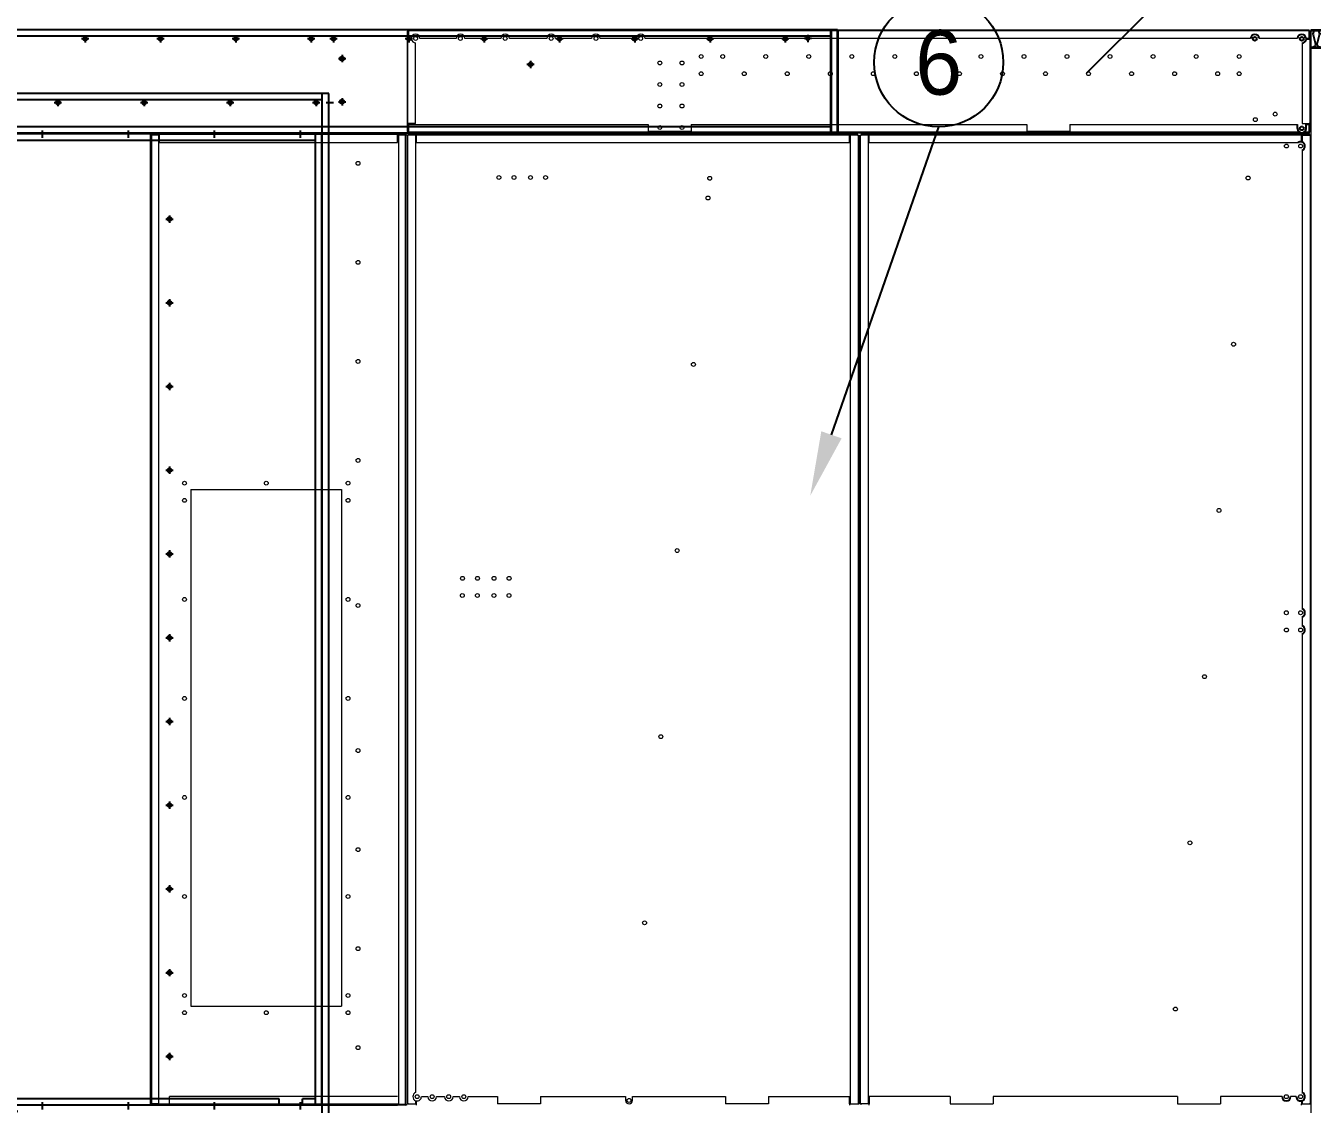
# Model space of a CAD drawing. Header units: millimetres. Extents: x 3692 to 33099, y 2878 to 23673.
# Drawn here: x 15764 to 18753, y 10120 to 12626 of the extents above; entities that cross this region are included whole.
import ezdxf
from ezdxf.enums import TextEntityAlignment as Align

# ---------------------------------------------------------------- set-up
doc = ezdxf.new("R2010")
doc.units = ezdxf.units.MM
doc.linetypes.add('CENTER', pattern=[2, 1.25, -0.25, 0.25, -0.25])
for name, color, linetype in [('center', 1, 'CENTER'), ('SMS', 220, 'Continuous'), ('냉각탑_dim', 1, 'Continuous'), ('냉각탑_text', 3, 'Continuous')]:
    doc.layers.add(name, color=color, linetype=linetype)
doc.styles.add('돋움', font='Dotum.ttf')

# ---------------------------------------------------------------- blocks, each defined once
blk = doc.blocks.new('sound in')
h = blk.add_hatch()
h.set_pattern_fill('CROSS', color=5, scale=10)
h.set_pattern_definition([(0, (291510.535, 361168.07), (63.5, 63.5), [31.75, -95.25]), (90, (291526.41, 361152.2), (-63.5, 63.5), [31.75, -95.25])])
h.paths.add_polyline_path([(975420.2, 350230.3), (974721.8, 350230.3), (974721.8, 347272.3), (975420.2, 347272.3)])
at = {"ltscale": 500}
h = blk.add_hatch(dxfattribs=at)
h.set_pattern_fill('ANSI37', color=251, scale=200)
h.set_pattern_definition([(45, (944046.12, 334163.924), (-17.67767, 17.67767), []), (135, (944046.12, 334163.924), (-17.67767, -17.67767), [])])
h.paths.add_polyline_path([(975445.2, 349607.8), (975445.2, 350229.6), (975423.4, 350229.6), (975423.4, 347312.3), (975445.2, 347312.3), (975445.2, 346736.8)])
for p, q in [((974720.2, 350272.3), (975420.2, 350272.3)), ((974720.2, 350270.7), (975418.6, 350270.7))]:
    blk.add_line(p, q, dxfattribs=at)
at = {"lineweight": 5}
for p, q in [((974720.2, 350272.3), (974720.2, 347272.3)), ((975448.4, 347312.3), (975420.2, 347312.3)), ((975420.2, 347272.3), (974720.2, 347272.3))]:
    blk.add_line(p, q, dxfattribs=at)
for p, q in [((975420.2, 350272.3), (975420.2, 347272.3)), ((974720.2, 350231.9), (975420.2, 350231.9)), ((974720.2, 350230.3), (975420.2, 350230.3)), ((975420.2, 350231.9), (975420.2, 347272.3))]:
    blk.add_line(p, q)
at = {"color": 251, "ltscale": 500}
for p, q in [((975420.2, 350269.3), (975420.2, 347272.3)), ((975423.4, 350269.3), (975423.4, 347312.3)), ((975445.2, 347312.3), (975445.2, 350207.8)), ((975448.4, 350207.8), (975448.4, 347312.3))]:
    blk.add_line(p, q, dxfattribs=at)
at = {"layer": 'SMS', "color": 5}
for points in [[(975199.2, 350231.9, -0.420076), (975194.4, 350242.2), (975199.4, 350260.5, 1.449198), (975184.5, 350260.5), (975189.4, 350242.2, -0.524856), (975181.9, 350231.4, -0.524856), (975174.5, 350242.2), (975179.4, 350260.5, 1.449198), (975164.5, 350260.5), (975169.5, 350242.2, -0.524856), (975162, 350231.4, -0.524856), (975154.5, 350242.2), (975159.5, 350260.5, 1.449198), (975144.6, 350260.5), (975149.5, 350242.2, -0.524856), (975142, 350231.4, -0.524856), (975134.6, 350242.2), (975139.5, 350260.5, 1.449198), (975124.6, 350260.5), (975129.6, 350242.2, -0.524856), (975122.1, 350231.4, -0.524856), (975114.6, 350242.2), (975119.6, 350260.5, 1.449198), (975104.7, 350260.5), (975109.6, 350242.2, -0.524856), (975102.1, 350231.4, -0.524856), (975094.7, 350242.2), (975099.6, 350260.5, 1.449198), (975084.7, 350260.5), (975089.7, 350242.2, -0.524856), (975082.2, 350231.4, -0.524856), (975074.7, 350242.2), (975079.7, 350260.5, 1.449198), (975064.8, 350260.5), (975069.7, 350242.2, -0.524856), (975062.2, 350231.4, -0.524856), (975054.8, 350242.2), (975059.7, 350260.5, 1.449198), (975044.8, 350260.5), (975049.8, 350242.2, -0.524856), (975042.3, 350231.4, -0.524856), (975034.8, 350242.2), (975039.8, 350260.5, 1.449198), (975024.9, 350260.5), (975029.8, 350242.2, -0.524856), (975022.3, 350231.4, -0.524856), (975014.9, 350242.2), (975019.8, 350260.5, 1.449198), (975004.9, 350260.5), (975009.9, 350242.2, -0.524856), (975002.4, 350231.4, -0.524856), (974994.9, 350242.2), (974999.9, 350260.5, 1.449198), (974985, 350260.5), (974989.9, 350242.2, -0.524856), (974982.4, 350231.4, -0.524856), (974975, 350242.2), (974979.9, 350260.5, 1.449198), (974965, 350260.5), (974970, 350242.2, -0.524856), (974962.5, 350231.4, -0.524856), (974955, 350242.2), (974960, 350260.5, 1.449198), (974945.1, 350260.5), (974950, 350242.2, -0.524856), (974942.5, 350231.4, -0.524856), (974935.1, 350242.2), (974940, 350260.5, 1.449198), (974925.1, 350260.5), (974930.1, 350242.2, -0.524856), (974922.6, 350231.4, -0.524856), (974915.1, 350242.2), (974920.1, 350260.5, 1.449198), (974905.2, 350260.5), (974910.1, 350242.2, -0.524856), (974902.6, 350231.4, -0.524856), (974895.2, 350242.2), (974900.1, 350260.5, 1.449198), (974885.2, 350260.5), (974890.2, 350242.2, -0.524856), (974882.7, 350231.4, -0.524856), (974875.2, 350242.2), (974880.2, 350260.5, 1.449198), (974865.3, 350260.5), (974870.2, 350242.2, -0.524856), (974862.7, 350231.4, -0.524856), (974855.3, 350242.2), (974860.2, 350260.5, 1.449198), (974845.3, 350260.5), (974850.3, 350242.2, -0.524856), (974842.8, 350231.4, -0.524856), (974835.3, 350242.2), (974840.3, 350260.5, 1.449198), (974825.4, 350260.5), (974830.3, 350242.2, -0.524856), (974822.8, 350231.4, -0.524856), (974815.4, 350242.2), (974820.3, 350260.5, 1.449198), (974805.4, 350260.5), (974810.4, 350242.2, -0.524856), (974802.9, 350231.4, -0.524856), (974795.4, 350242.2), (974800.4, 350260.5, 1.449198), (974785.5, 350260.5), (974790.4, 350242.2, -0.524856), (974782.9, 350231.4, -0.524856), (974775.5, 350242.2), (974780.4, 350260.5, 1.449198), (974765.5, 350260.5), (974770.5, 350242.2, -0.524856), (974763, 350231.4, -0.524856), (974755.5, 350242.2), (974760.5, 350260.5, 1.449198), (974745.6, 350260.5), (974750.5, 350242.2, -0.524856), (974743, 350231.4, -0.524856), (974735.6, 350242.2), (974740.5, 350260.5, 1.449198), (974725.6, 350260.5), (974730.6, 350242.2, -0.420076), (974725.8, 350231.9, -0.420076)], [(975418.6, 350266.6, 0.968257), (975403.9, 350260.5), (975408.9, 350242.2, -0.524856), (975401.4, 350231.4, -0.524856), (975393.9, 350242.2), (975398.9, 350260.5, 1.449198), (975384, 350260.5), (975388.9, 350242.2, -0.524856), (975381.4, 350231.4, -0.524856), (975374, 350242.2), (975378.9, 350260.5, 1.449198), (975364, 350260.5), (975369, 350242.2, -0.524856), (975361.5, 350231.4, -0.524856), (975354, 350242.2), (975359, 350260.5, 1.449198), (975344.1, 350260.5), (975349, 350242.2, -0.524856), (975341.5, 350231.4, -0.524856), (975334.1, 350242.2), (975339, 350260.5, 1.449198), (975324.1, 350260.5), (975329.1, 350242.2, -0.524856), (975321.6, 350231.4, -0.524856), (975314.1, 350242.2), (975319.1, 350260.5, 1.449198), (975304.2, 350260.5), (975309.1, 350242.2, -0.524856), (975301.6, 350231.4, -0.524856), (975294.2, 350242.2), (975299.1, 350260.5, 1.449198), (975284.2, 350260.5), (975289.2, 350242.2, -0.524856), (975281.7, 350231.4, -0.524856), (975274.2, 350242.2), (975279.2, 350260.5, 1.449198), (975264.3, 350260.5), (975269.2, 350242.2, -0.524856), (975261.7, 350231.4, -0.524856), (975254.3, 350242.2), (975259.2, 350260.5, 1.449198), (975244.3, 350260.5), (975249.3, 350242.2, -0.524856), (975241.8, 350231.4, -0.524856), (975234.3, 350242.2), (975239.3, 350260.5, 1.449198), (975224.4, 350260.5), (975229.3, 350242.2, -0.524856), (975221.8, 350231.4, -0.524856), (975214.4, 350242.2), (975219.3, 350260.5, 1.449198), (975204.4, 350260.5), (975209.4, 350242.2, -0.524856), (975201.9, 350231.4, -0.524856), (975194.4, 350242.2), (975199.4, 350260.5, 1.449198), (975184.5, 350260.5), (975189.4, 350242.2, -0.420076), (975184.6, 350231.9)]]:
    blk.add_lwpolyline(points, format="xyb", dxfattribs=at)
blk = doc.blocks.new('A$C1F404FBA')
for p, q in [((9.5, 2586), (9.5, 0)), ((1025.5, 2586), (9.5, 2586)), ((24.5, 2586), (24.5, 0)), ((1010.5, 2571), (24.5, 2571)), ((1010.5, 0), (1010.5, 2586)), ((1025.5, 0), (1025.5, 2586)), ((1025.5, 0), (1025.5, 100)), ((1025.5, 0), (1025.5, 58)), ((910.5, 15), (9.5, 15)), ((910.5, 0), (910.5, 15)), ((980.5, 2), (910.5, 2)), ((1010.5, 15), (980.5, 15)), ((980.5, 0), (980.5, 15)), ((1010.5, 15), (980.5, 15)), ((1025.5, 0), (9.5, 0)), ((129.5, 0), (87.5, 0)), ((173.5, 0), (131.5, 0)), ((1025.5, 0), (983.5, 0))]:
    blk.add_line(p, q)
at = {"color": 7}
for centre in [(196.5, 2565), (396.5, 2565), (596.5, 2565), (796.5, 2565), (996.5, 2565)]:
    blk.add_circle(centre, 4.5, dxfattribs=at)
at = {"color": 1}
blk.add_circle((196.5, 2565), 3, dxfattribs=at)
for centre, radius in [((149.1, 231), 4.5), ((205.1, 222), 4.5), ((205.1, 222), 4.5), ((295.1, 222), 4.5), ((295.1, 222), 4.5), ((205.1, 132), 4.5), ((205.1, 132), 4.5), ((295.1, 132), 4.5), ((295.1, 132), 4.5), ((108.5, 79), 4.5), ((250.5, 79), 4.5), ((294.5, 79), 4.5), ((294.5, 79), 4.5), ((436.5, 79), 4.5), ((436.5, 79), 3), ((578.5, 79), 4.5), ((720.5, 79), 4.5), ((720.5, 79), 3), ((862.5, 79), 4.5), ((1004.5, 79), 4.5), ((250.5, 21), 4.5), ((294.5, 21), 4.5), ((1004.5, 21), 4.5)]:
    blk.add_circle(centre, radius)
at = {"layer": 'center', "color": 1}
for p, q in [((196.5, 2573.5), (196.5, 2556.5)), ((196.5, 2573.5), (196.5, 2556.5)), ((396.5, 2573.5), (396.5, 2556.5)), ((596.5, 2573.5), (596.5, 2556.5)), ((796.5, 2573.5), (796.5, 2556.5)), ((996.5, 2573.5), (996.5, 2556.5)), ((188, 2565), (205, 2565)), ((188, 2565), (205, 2565)), ((388, 2565), (405, 2565)), ((588, 2565), (605, 2565)), ((788, 2565), (805, 2565)), ((988, 2565), (1005, 2565)), ((1019.5, 2565), (1036.5, 2565))]:
    blk.add_line(p, q, dxfattribs=at)
at = {"layer": 'center'}
for p, q in [((17, 2553), (0, 2553)), ((17, 2373), (0, 2373)), ((17, 2193), (0, 2193)), ((17, 2013), (0, 2013)), ((17, 1833), (0, 1833)), ((17, 1653), (0, 1653)), ((17, 1473), (0, 1473)), ((17, 1293), (0, 1293)), ((17, 1113), (0, 1113)), ((17, 933), (0, 933)), ((17, 753), (0, 753)), ((17, 573), (0, 573)), ((17, 393), (0, 393)), ((149.1, 239.5), (149.1, 222.5)), ((17, 213), (0, 213)), ((159.6, 231), (140.6, 231)), ((196.6, 222), (213.6, 222)), ((205.1, 230.5), (205.1, 213.5)), ((286.6, 222), (303.6, 222)), ((295.1, 230.5), (295.1, 213.5)), ((196.6, 132), (213.6, 132)), ((205.1, 140.5), (205.1, 123.5)), ((286.6, 132), (303.6, 132)), ((295.1, 140.5), (295.1, 123.5)), ((117, 79), (100, 79)), ((100, 79), (117, 79)), ((108.5, 70.5), (108.5, 87.5)), ((108.5, 87.5), (108.5, 70.5)), ((242, 79), (259, 79)), ((259, 79), (242, 79)), ((250.5, 87.5), (250.5, 70.5)), ((250.5, 70.5), (250.5, 87.5)), ((303, 79), (286, 79)), ((303, 79), (286, 79)), ((286, 79), (303, 79)), ((286, 79), (303, 79)), ((294.5, 70.5), (294.5, 87.5)), ((294.5, 70.5), (294.5, 87.5)), ((294.5, 87.5), (294.5, 70.5)), ((294.5, 87.5), (294.5, 70.5)), ((447, 79), (430, 79)), ((430, 79), (447, 79)), ((436.5, 70.5), (436.5, 87.5)), ((436.5, 87.5), (436.5, 70.5)), ((587, 79), (570, 79)), ((570, 79), (587, 79)), ((578.5, 70.5), (578.5, 87.5)), ((578.5, 87.5), (578.5, 70.5)), ((731, 79), (714, 79)), ((714, 79), (731, 79)), ((720.5, 70.5), (720.5, 87.5)), ((720.5, 87.5), (720.5, 70.5)), ((871, 79), (854, 79)), ((854, 79), (871, 79)), ((862.5, 70.5), (862.5, 87.5)), ((862.5, 87.5), (862.5, 70.5)), ((996, 79), (1013, 79)), ((1013, 79), (996, 79)), ((1004.5, 87.5), (1004.5, 70.5)), ((1004.5, 70.5), (1004.5, 87.5)), ((17, 33), (0, 33)), ((242, 21), (259, 21)), ((259, 21), (242, 21)), ((250.5, 29.5), (250.5, 12.5)), ((250.5, 12.5), (250.5, 29.5)), ((286, 21), (303, 21)), ((286, 21), (303, 21)), ((294.5, 12.5), (294.5, 29.5)), ((294.5, 29.5), (294.5, 12.5)), ((996, 21), (1013, 21)), ((1013, 21), (996, 21)), ((1004.5, 29.5), (1004.5, 12.5)), ((1004.5, 12.5), (1004.5, 29.5))]:
    blk.add_line(p, q, dxfattribs=at)
blk = doc.blocks.new('A$C598110FA')
for p, q in [((0, 9.5), (0, 2265.5)), ((0, 9.5), (0, 2265.5)), ((1100, 2265.5), (0, 2265.5)), ((15, 9.5), (15, 2265.5)), ((1085, 2250.5), (15, 2250.5)), ((1100, 2265.5), (1058, 2265.5)), ((1085, 9.5), (1085, 2265.5)), ((1085, 9.5), (1085, 2265.5)), ((1100, 9.5), (1100, 2265.5)), ((1100, 9.5), (1100, 2265.5)), ((1100, 9.5), (1100, 2265.5)), ((1100, 9.5), (1100, 2265.5)), ((1100, 9.5), (1100, 2265.5)), ((1100, 9.5), (1100, 2265.5)), ((1100, 39.5), (1100, 9.5)), ((1100, 39.5), (1100, 9.5)), ((1100, 9.5), (0, 9.5)), ((1001, 24.5), (15, 24.5)), ((1001, 9.5), (1001, 24.5)), ((1055, 11.5), (1001, 11.5)), ((1055, 9.5), (1055, 24.5)), ((1085, 24.5), (1055, 24.5)), ((1100, 9.5), (1058, 9.5))]:
    blk.add_line(p, q)
at = {"layer": 'center'}
for p, q in [((50, 2273.5), (50, 2256.5)), ((250, 2273.5), (250, 2256.5)), ((450, 2273.5), (450, 2256.5)), ((650, 2273.5), (650, 2256.5)), ((850, 2273.5), (850, 2256.5)), ((1050, 2273.5), (1050, 2256.5)), ((1050, 2273.5), (1050, 2256.5)), ((50, 17), (50, 0)), ((250, 17), (250, 0)), ((450, 17), (450, 0)), ((650, 17), (650, 0)), ((850, 17), (850, 0)), ((1050, 17), (1050, 0)), ((1050, 17), (1050, 0))]:
    blk.add_line(p, q, dxfattribs=at)
blk = doc.blocks.new('A$C799753AE')
for p, q in [((3400, 251), (0, 251)), ((3400, 251), (0, 251)), ((3400, 251), (1102, 251)), ((3400, 251), (1102, 251)), ((3385, 236), (15, 236)), ((3400, 11), (0, 11)), ((3385, 26), (15, 26)), ((142, 11), (1934, 11))]:
    blk.add_line(p, q)
at = {"color": 7, "lineweight": 35}
for p, q in [((3385, 251), (3385, 11)), ((3400, 251), (3400, 11)), ((3400, 251), (3400, 11)), ((3400, 251), (3400, 11)), ((3400, 251), (3400, 11))]:
    blk.add_line(p, q, dxfattribs=at)
for centre in [(1652, 230), (1827, 230), (2002, 230), (2177, 230), (2229, 230), (2404, 230), (2579, 230), (2754, 230), (2929, 230), (3104, 230), (3279, 230), (2249, 184), (2249, 184), (2687.2, 170.7), (2249, 84), (2249, 84)]:
    blk.add_circle(centre, 4.5)
at = {"color": 7, "lineweight": 15}
blk.add_circle((3331, 231), 4.5, dxfattribs=at)
at = {"layer": 'center'}
for p, q in [((3331, 239.5), (3331, 222.5)), ((1660.5, 230), (1643.5, 230)), ((1652, 238.5), (1652, 221.5)), ((1835.5, 230), (1818.5, 230)), ((1827, 238.5), (1827, 221.5)), ((2010.5, 230), (1993.5, 230)), ((2002, 238.5), (2002, 221.5)), ((2185.5, 230), (2168.5, 230)), ((2177, 238.5), (2177, 221.5)), ((2237.5, 230), (2220.5, 230)), ((2229, 238.5), (2229, 221.5)), ((2412.5, 230), (2395.5, 230)), ((2404, 238.5), (2404, 221.5)), ((2587.5, 230), (2570.5, 230)), ((2579, 238.5), (2579, 221.5)), ((2762.5, 230), (2745.5, 230)), ((2754, 238.5), (2754, 221.5)), ((2937.5, 230), (2920.5, 230)), ((2929, 238.5), (2929, 221.5)), ((3112.5, 230), (3095.5, 230)), ((3104, 238.5), (3104, 221.5)), ((3287.5, 230), (3270.5, 230)), ((3279, 238.5), (3279, 221.5)), ((3339.5, 231), (3322.5, 231)), ((2240.5, 184), (2257.5, 184)), ((2249, 192.5), (2249, 175.5)), ((2695.7, 170.7), (2678.7, 170.7)), ((2687.2, 179.2), (2687.2, 162.2)), ((2249, 92.5), (2249, 75.5)), ((2240.5, 84), (2257.5, 84))]:
    blk.add_line(p, q, dxfattribs=at)
blk = doc.blocks.new('A$C3EF34ACE')
at = {"color": 7, "lineweight": 13}
for p, q in [((0, 2254.3), (0, 1.7)), ((3.4, 2256), (3.4, 830)), ((20, 3.4), (20, 2256)), ((577, 2256), (577, 1.7)), ((593.6, 1.7), (593.6, 2256)), ((597, 1.7), (597, 2254.3)), ((95, 1430), (95, 230)), ((95, 1430), (445, 1430)), ((445, 1430), (445, 230)), ((3.4, 1270), (3.4, 3.4)), ((95, 230), (445, 230)), ((3.4, 3.4), (420, 3.4)), ((22, 3.4), (420, 3.4)), ((22, 0), (575, 0)), ((575, 20), (45, 20)), ((420, 3.4), (575, 3.4))]:
    blk.add_line(p, q, dxfattribs=at)
at = {"color": 7, "lineweight": 13, "ltscale": 0.005667}
for p, q in [((3.4, 2254.3), (0, 2254.3)), ((22, 2252.6), (22, 2256)), ((575, 2252.6), (575, 2256)), ((593.6, 2254.3), (597, 2254.3)), ((3.4, 1.7), (0, 1.7)), ((22, 3.4), (22, 0)), ((575, 3.4), (575, 0)), ((593.6, 1.7), (597, 1.7))]:
    blk.add_line(p, q, dxfattribs=at)
at = {"color": 7, "lineweight": 13, "ltscale": 0.0015}
for p, q in [((2.9, 2256), (2, 2256)), ((595, 2256), (594.1, 2256)), ((2, 0), (2.9, 0)), ((594.1, 0), (595, 0))]:
    blk.add_line(p, q, dxfattribs=at)
at = {"color": 7, "lineweight": 13, "ltscale": 0.002833}
for p, q in [((2, 2254.3), (2, 2256)), ((2.9, 2254.3), (2.9, 2256)), ((594.1, 2256), (594.1, 2254.3)), ((595, 2254.3), (595, 2256)), ((2, 0), (2, 1.7)), ((2.9, 1.7), (2.9, 0)), ((3.4, 3.4), (3.4, 1.7)), ((20, 1.7), (20, 3.4)), ((594.1, 0), (594.1, 1.7)), ((595, 0), (595, 1.7))]:
    blk.add_line(p, q, dxfattribs=at)
at = {"color": 7}
blk.add_line((2, 2256), (595, 2256), dxfattribs=at)
at = {"color": 7, "lineweight": 13, "ltscale": 0.031833}
for p, q in [((2.9, 2256), (22, 2256)), ((575, 2256), (594.1, 2256)), ((22, 0), (2.9, 0)), ((594.1, 0), (575, 0))]:
    blk.add_line(p, q, dxfattribs=at)
at = {"color": 7, "lineweight": 13, "ltscale": 0.027667}
for p, q in [((3.4, 2254.3), (20, 2254.3)), ((577, 2254.3), (593.6, 2254.3)), ((20, 3.4), (3.4, 3.4)), ((20, 1.7), (3.4, 1.7)), ((45, 3.4), (45, 20)), ((593.6, 1.7), (577, 1.7))]:
    blk.add_line(p, q, dxfattribs=at)
at = {"color": 7, "lineweight": 13, "ltscale": 0.003333}
for p, q in [((22, 2254), (20, 2254)), ((22, 2252.6), (20, 2252.6)), ((22, 2256), (22, 2254)), ((577, 2254), (575, 2254)), ((577, 2252.6), (575, 2252.6)), ((20, 2), (22, 2)), ((22, 0), (22, 2)), ((575, 3.4), (577, 3.4)), ((575, 2), (577, 2))]:
    blk.add_line(p, q, dxfattribs=at)
at = {"color": 7, "lineweight": 13, "ltscale": 0.011337}
for p, q in [((22, 2236), (22, 2256)), ((575, 2236), (575, 2256))]:
    blk.add_line(p, q, dxfattribs=at)
at = {"color": 7, "lineweight": 13, "ltscale": 0.000512635}
for p, q in [((575, 2256), (575, 2255.7)), ((575, 0), (575, 0.3))]:
    blk.add_line(p, q, dxfattribs=at)
at = {"color": 7, "lineweight": 13, "ltscale": 0.283333}
blk.add_line((22, 2236), (575, 2236), dxfattribs=at)
at = {"color": 7, "lineweight": 13}
for centre in [(483.2, 2187.8), (483.2, 1957.8), (483.2, 1727.8), (483.2, 1497.8), (80, 1445), (270, 1445), (460, 1445), (80, 1405), (460, 1405), (80, 1175), (460, 1175), (483.2, 1160.8), (80, 945), (460, 945), (483.2, 823.8), (80, 715), (460, 715), (483.2, 593.8), (80, 485), (460, 485), (483.2, 363.8), (80, 255), (460, 255), (80, 215), (270, 215), (460, 215), (483.2, 133.8)]:
    blk.add_circle(centre, 4.5, dxfattribs=at)
for centre in [(44.9, 2058.5), (44.9, 1864), (44.9, 1669.5), (44.9, 1475), (44.9, 1280.5), (44.9, 1086), (44.9, 891.5), (44.9, 697), (44.9, 502.5), (44.9, 308), (44.9, 113.5)]:
    blk.add_circle(centre, 4.5)
at = {"layer": 'center'}
for p, q in [((44.9, 2067), (44.9, 2050)), ((36.4, 2058.5), (53.4, 2058.5)), ((36.4, 1864), (53.4, 1864)), ((44.9, 1872.5), (44.9, 1855.5)), ((44.9, 1678), (44.9, 1661)), ((36.4, 1669.5), (53.4, 1669.5)), ((36.4, 1475), (53.4, 1475)), ((44.9, 1483.5), (44.9, 1466.5)), ((44.9, 1289), (44.9, 1272)), ((36.4, 1280.5), (53.4, 1280.5)), ((36.4, 1086), (53.4, 1086)), ((44.9, 1094.5), (44.9, 1077.5)), ((44.9, 900), (44.9, 883)), ((36.4, 891.5), (53.4, 891.5)), ((36.4, 697), (53.4, 697)), ((44.9, 705.5), (44.9, 688.5)), ((44.9, 511), (44.9, 494)), ((36.4, 502.5), (53.4, 502.5)), ((36.4, 308), (53.4, 308)), ((44.9, 316.5), (44.9, 299.5)), ((44.9, 122), (44.9, 105)), ((36.4, 113.5), (53.4, 113.5))]:
    blk.add_line(p, q, dxfattribs=at)
blk = doc.blocks.new('1')
at = {"color": 7, "lineweight": 15}
for p, q in [((16653.4, 12612.6), (16653.4, 12616.1)), ((16653.4, 12616.1), (18746.4, 12616.1)), ((16743.4, 12616.1), (16743.4, 12614.1)), ((16756.4, 12616.1), (16756.4, 12614.1)), ((16790.9, 12616.1), (16790.9, 12614.1)), ((16808.9, 12616.1), (16808.9, 12614.1)), ((16836.9, 12616.1), (16836.9, 12614.1)), ((16854.9, 12616.1), (16854.9, 12614.1)), ((18544.9, 12616.1), (18544.9, 12614.1)), ((18562.9, 12616.1), (18562.9, 12614.1)), ((18590.9, 12616.1), (18590.9, 12614.1)), ((18608.9, 12616.1), (18608.9, 12614.1)), ((18643.4, 12616.1), (18643.4, 12614.1)), ((18656.4, 12616.1), (18656.4, 12614.1)), ((18746.4, 12612.6), (18746.4, 12616.1)), ((16651.9, 12612.6), (16649.9, 12612.6)), ((16649.9, 12612.6), (16649.9, 12594.1)), ((16649.9, 12594.1), (16653.4, 12594.1)), ((16649.9, 12594.1), (16649.9, 12398.1)), ((16651.9, 12590.6), (16649.9, 12590.6)), ((16651.9, 12594.1), (16651.9, 12612.6)), ((16653.4, 12612.6), (16651.9, 12612.6)), ((16651.9, 12398.1), (16651.9, 12594.1)), ((16653.4, 12614.1), (18746.4, 12614.1)), ((16653.4, 12612.6), (16653.4, 12596.1)), ((16659.9, 12596.1), (16653.4, 12596.1)), ((16653.4, 12594.1), (16660.1, 12594.1)), ((16669.9, 12398.1), (16669.9, 12586.1)), ((16763.9, 12596.1), (16679.9, 12596.1)), ((16867.9, 12596.1), (16783.9, 12596.1)), ((16974.9, 12596.1), (16887.9, 12596.1)), ((17078.9, 12596.1), (16994.9, 12596.1)), ((17182.9, 12596.1), (17098.9, 12596.1)), ((18609.9, 12596.1), (17202.9, 12596.1)), ((18718.9, 12596.1), (18629.8, 12596.1)), ((18729.9, 12585.1), (18729.9, 12398.1)), ((18746.4, 12596.1), (18738.8, 12596.1)), ((18738.8, 12594.1), (18746.4, 12594.1)), ((18746.4, 12596.1), (18746.4, 12612.6)), ((18746.4, 12612.6), (18747.9, 12612.6)), ((18749.9, 12594.1), (18746.4, 12594.1)), ((18747.9, 12612.6), (18747.9, 12594.1)), ((18749.9, 12612.6), (18747.9, 12612.6)), ((18747.9, 12594.1), (18747.9, 12398.1)), ((18749.9, 12590.6), (18747.9, 12590.6)), ((18749.9, 12594.1), (18749.9, 12612.6)), ((18749.9, 12398.1), (18749.9, 12594.1)), ((16651.9, 12581.6), (16649.9, 12581.6)), ((18749.9, 12581.6), (18747.9, 12581.6)), ((16651.9, 12500.6), (16649.9, 12500.6)), ((18749.9, 12500.6), (18747.9, 12500.6)), ((16651.9, 12491.6), (16649.9, 12491.6)), ((18749.9, 12491.6), (18747.9, 12491.6)), ((16651.9, 12410.6), (16649.9, 12410.6)), ((18749.9, 12410.6), (18747.9, 12410.6)), ((16651.9, 12401.6), (16649.9, 12401.6)), ((16649.9, 12398.1), (16653.4, 12398.1)), ((16649.9, 12398.1), (16649.9, 12379.6)), ((16649.9, 12379.6), (16651.9, 12379.6)), ((16651.9, 12379.6), (16651.9, 12398.1)), ((16653.4, 12379.6), (16651.9, 12379.6)), ((16669.9, 12398.1), (16653.4, 12398.1)), ((16653.4, 12396.1), (17209.9, 12396.1)), ((16653.4, 12396.1), (16653.4, 12379.6)), ((16653.4, 12379.6), (16653.4, 12376.1)), ((18724.5, 12378.1), (16653.4, 12378.1)), ((18746.4, 12376.1), (16653.4, 12376.1)), ((16671.9, 12376.1), (16671.9, 12378.1)), ((16677.9, 12376.1), (16677.9, 12378.1)), ((16871.9, 12376.1), (16871.9, 12378.1)), ((16877.9, 12376.1), (16877.9, 12378.1)), ((17071.9, 12376.1), (17071.9, 12378.1)), ((17077.9, 12376.1), (17077.9, 12378.1)), ((17209.9, 12396.1), (17209.9, 12379.6)), ((17309.9, 12379.6), (17209.9, 12379.6)), ((17271.9, 12376.1), (17271.9, 12378.1)), ((17277.9, 12376.1), (17277.9, 12378.1)), ((17309.9, 12396.1), (18089.9, 12396.1)), ((17309.9, 12396.1), (17309.9, 12379.6)), ((17471.9, 12376.1), (17471.9, 12378.1)), ((17477.9, 12376.1), (17477.9, 12378.1)), ((17671.9, 12376.1), (17671.9, 12378.1)), ((17677.9, 12376.1), (17677.9, 12378.1)), ((17722.9, 12376.1), (17722.9, 12378.1)), ((17728.9, 12376.1), (17728.9, 12378.1)), ((17922.9, 12376.1), (17922.9, 12378.1)), ((17928.9, 12376.1), (17928.9, 12378.1)), ((18089.9, 12396.1), (18089.9, 12379.6)), ((18189.9, 12379.6), (18089.9, 12379.6)), ((18122.9, 12376.1), (18122.9, 12378.1)), ((18128.9, 12376.1), (18128.9, 12378.1)), ((18189.9, 12396.1), (18718.9, 12396.1)), ((18189.9, 12396.1), (18189.9, 12379.6)), ((18322.9, 12376.1), (18322.9, 12378.1)), ((18328.9, 12376.1), (18328.9, 12378.1)), ((18522.9, 12376.1), (18522.9, 12378.1)), ((18528.9, 12376.1), (18528.9, 12378.1)), ((18722.9, 12376.1), (18722.9, 12378.1)), ((18728.9, 12376.1), (18728.9, 12377.1)), ((18729.9, 12398.1), (18746.4, 12398.1)), ((18746.4, 12378.1), (18733.3, 12378.1)), ((18738.9, 12396.1), (18746.4, 12396.1)), ((18749.9, 12398.1), (18746.4, 12398.1)), ((18746.4, 12379.6), (18746.4, 12396.1)), ((18746.4, 12379.6), (18746.4, 12376.1)), ((18746.4, 12379.6), (18747.9, 12379.6)), ((18749.9, 12401.6), (18747.9, 12401.6)), ((18747.9, 12398.1), (18747.9, 12379.6)), ((18747.9, 12379.6), (18749.9, 12379.6)), ((18749.9, 12379.6), (18749.9, 12398.1)), ((16649.9, 10121.2), (16649.9, 12371)), ((16653, 12371), (16649.9, 12371)), ((16649.9, 12350.6), (16651.5, 12350.6)), ((16651.5, 10121.2), (16651.5, 12371)), ((16671.5, 12374.1), (16653, 12374.1)), ((16653, 12374.1), (16653, 12372.5)), ((16653, 12372.5), (16671.5, 12372.5)), ((16653, 12371), (16653, 12372.5)), ((16669.9, 12371), (16653, 12371)), ((16669.9, 12371), (16669.9, 10147.4)), ((16670.4, 12374.1), (16670.4, 12372.5)), ((16671.5, 12371), (16671.5, 12374.1)), ((16671.5, 12374.1), (17678.3, 12374.1)), ((16671.5, 12372.5), (17678.3, 12372.5)), ((16671.5, 12371), (16671.5, 12354.1)), ((16671.5, 12354.1), (17678.3, 12354.1)), ((16679.4, 12374.1), (16679.4, 12372.5)), ((16870.4, 12374.1), (16870.4, 12372.5)), ((16879.4, 12374.1), (16879.4, 12372.5)), ((17070.4, 12374.1), (17070.4, 12372.5)), ((17079.4, 12374.1), (17079.4, 12372.5)), ((17270.4, 12374.1), (17270.4, 12372.5)), ((17279.4, 12374.1), (17279.4, 12372.5)), ((17470.4, 12374.1), (17470.4, 12372.5)), ((17479.4, 12374.1), (17479.4, 12372.5)), ((17670.4, 12374.1), (17670.4, 12372.5)), ((17678.3, 12371), (17678.3, 12374.1)), ((17696.8, 12374.1), (17678.3, 12374.1)), ((17678.3, 12372.5), (17696.8, 12372.5)), ((17678.3, 12354.1), (17678.3, 12371)), ((17679.4, 12374.1), (17679.4, 12372.5)), ((17696.8, 12371), (17679.9, 12371)), ((17679.9, 12371), (17679.9, 10121.2)), ((17696.8, 12372.5), (17696.8, 12374.1)), ((17696.8, 12371), (17696.8, 12372.5)), ((17696.8, 12371), (17699.9, 12371)), ((17698.3, 12371), (17698.3, 10121.2)), ((17699.9, 12349.1), (17698.3, 12349.1)), ((17699.9, 12371), (17699.9, 10121.2)), ((17701.9, 12371), (17701.9, 10121.2)), ((17701.9, 12371), (17705, 12371)), ((17701.9, 12350.6), (17703.5, 12350.6)), ((17703.5, 10121.2), (17703.5, 12371)), ((17705, 12374.1), (17705, 12372.5)), ((17723.5, 12374.1), (17705, 12374.1)), ((17705, 12371), (17705, 12372.5)), ((17705, 12372.5), (17723.5, 12372.5)), ((17721.9, 12371), (17705, 12371)), ((17721.4, 12374.1), (17721.4, 12372.5)), ((17721.9, 10121.2), (17721.9, 12371)), ((18728.3, 12374.1), (17723.5, 12374.1)), ((17723.5, 12374.1), (17723.5, 12371)), ((17723.5, 12372.5), (18728.3, 12372.5)), ((17723.5, 12354.1), (17723.5, 12371)), ((17723.5, 12354.1), (18720.2, 12354.1)), ((17730.4, 12374.1), (17730.4, 12372.5)), ((17921.4, 12374.1), (17921.4, 12372.5)), ((17930.4, 12374.1), (17930.4, 12372.5)), ((18121.4, 12374.1), (18121.4, 12372.5)), ((18130.4, 12374.1), (18130.4, 12372.5)), ((18321.4, 12374.1), (18321.4, 12372.5)), ((18330.4, 12374.1), (18330.4, 12372.5)), ((18521.4, 12374.1), (18521.4, 12372.5)), ((18530.4, 12374.1), (18530.4, 12372.5)), ((18721.4, 12374.1), (18721.4, 12372.5)), ((18746.8, 12374.1), (18728.3, 12374.1)), ((18728.3, 12374.1), (18728.3, 12371)), ((18728.3, 12372.5), (18746.8, 12372.5)), ((18728.3, 12355.8), (18728.3, 12371)), ((18729.9, 12371), (18746.8, 12371)), ((18729.9, 12371), (18729.9, 12355.3)), ((18730.4, 12374.1), (18730.4, 12372.5)), ((18746.8, 12372.5), (18746.8, 12374.1)), ((18746.8, 12371), (18746.8, 12372.5)), ((18749.9, 12371), (18746.8, 12371)), ((18748.3, 12371), (18748.3, 10121.2)), ((18748.3, 12350.6), (18749.9, 12350.6)), ((18749.9, 10121.2), (18749.9, 12371)), ((16649.9, 12341.6), (16651.5, 12341.6)), ((17699.9, 12343.1), (17698.3, 12343.1)), ((17701.9, 12341.6), (17703.5, 12341.6)), ((18729.9, 12336.8), (18729.9, 11271.3)), ((18748.3, 12341.6), (18749.9, 12341.6)), ((16649.9, 12130.6), (16651.5, 12130.6)), ((16649.9, 12121.6), (16651.5, 12121.6)), ((17699.9, 12129.1), (17698.3, 12129.1)), ((17699.9, 12123.1), (17698.3, 12123.1)), ((17701.9, 12130.6), (17703.5, 12130.6)), ((17701.9, 12121.6), (17703.5, 12121.6)), ((18748.3, 12130.6), (18749.9, 12130.6)), ((18748.3, 12121.6), (18749.9, 12121.6)), ((16649.9, 11910.6), (16651.5, 11910.6)), ((16649.9, 11901.6), (16651.5, 11901.6)), ((17699.9, 11909.1), (17698.3, 11909.1)), ((17699.9, 11903.1), (17698.3, 11903.1)), ((17701.9, 11910.6), (17703.5, 11910.6)), ((17701.9, 11901.6), (17703.5, 11901.6)), ((18748.3, 11910.6), (18749.9, 11910.6)), ((18748.3, 11901.6), (18749.9, 11901.6)), ((16649.9, 11690.6), (16651.5, 11690.6)), ((17699.9, 11689.1), (17698.3, 11689.1)), ((17701.9, 11690.6), (17703.5, 11690.6)), ((18748.3, 11690.6), (18749.9, 11690.6)), ((16649.9, 11681.6), (16651.5, 11681.6)), ((17699.9, 11683.1), (17698.3, 11683.1)), ((17701.9, 11681.6), (17703.5, 11681.6)), ((18748.3, 11681.6), (18749.9, 11681.6)), ((16649.9, 11470.6), (16651.5, 11470.6)), ((16649.9, 11461.6), (16651.5, 11461.6)), ((17699.9, 11469.1), (17698.3, 11469.1)), ((17699.9, 11463.1), (17698.3, 11463.1)), ((17701.9, 11470.6), (17703.5, 11470.6)), ((17701.9, 11461.6), (17703.5, 11461.6)), ((18748.3, 11470.6), (18749.9, 11470.6)), ((18748.3, 11461.6), (18749.9, 11461.6)), ((16649.9, 11250.6), (16651.5, 11250.6)), ((16649.9, 11241.6), (16651.5, 11241.6)), ((17699.9, 11249.1), (17698.3, 11249.1)), ((17699.9, 11243.1), (17698.3, 11243.1)), ((17701.9, 11250.6), (17703.5, 11250.6)), ((17701.9, 11241.6), (17703.5, 11241.6)), ((18729.9, 11252.8), (18729.9, 11231.3)), ((18748.3, 11250.6), (18749.9, 11250.6)), ((18748.3, 11241.6), (18749.9, 11241.6)), ((18729.9, 11212.8), (18729.9, 10147.3)), ((16649.9, 11030.6), (16651.5, 11030.6)), ((17701.9, 11030.6), (17703.5, 11030.6)), ((18748.3, 11030.6), (18749.9, 11030.6)), ((16649.9, 11021.6), (16651.5, 11021.6)), ((17699.9, 11029.1), (17698.3, 11029.1)), ((17699.9, 11023.1), (17698.3, 11023.1)), ((17701.9, 11021.6), (17703.5, 11021.6)), ((18748.3, 11021.6), (18749.9, 11021.6)), ((16649.9, 10810.6), (16651.5, 10810.6)), ((16649.9, 10801.6), (16651.5, 10801.6)), ((17699.9, 10809.1), (17698.3, 10809.1)), ((17699.9, 10803.1), (17698.3, 10803.1)), ((17701.9, 10810.6), (17703.5, 10810.6)), ((17701.9, 10801.6), (17703.5, 10801.6)), ((18748.3, 10810.6), (18749.9, 10810.6)), ((18748.3, 10801.6), (18749.9, 10801.6)), ((16649.9, 10590.6), (16651.5, 10590.6)), ((17699.9, 10589.1), (17698.3, 10589.1)), ((17699.9, 10583.1), (17698.3, 10583.1)), ((17701.9, 10590.6), (17703.5, 10590.6)), ((18748.3, 10590.6), (18749.9, 10590.6)), ((16649.9, 10581.6), (16651.5, 10581.6)), ((17701.9, 10581.6), (17703.5, 10581.6)), ((18748.3, 10581.6), (18749.9, 10581.6)), ((16649.9, 10370.6), (16651.5, 10370.6)), ((16649.9, 10361.6), (16651.5, 10361.6)), ((17699.9, 10369.1), (17698.3, 10369.1)), ((17699.9, 10363.1), (17698.3, 10363.1)), ((17701.9, 10370.6), (17703.5, 10370.6)), ((17701.9, 10361.6), (17703.5, 10361.6)), ((18748.3, 10370.6), (18749.9, 10370.6)), ((18748.3, 10361.6), (18749.9, 10361.6)), ((16649.9, 10150.6), (16651.5, 10150.6)), ((16649.9, 10141.6), (16651.5, 10141.6)), ((16683.4, 10138.1), (16698.4, 10138.1)), ((16718.4, 10138.1), (16736.8, 10138.1)), ((16756.8, 10138.1), (16771.8, 10138.1)), ((16791.8, 10138.1), (16859.9, 10138.1)), ((16859.9, 10138.1), (16859.9, 10121.2)), ((16959.9, 10138.1), (16959.9, 10121.2)), ((16959.9, 10138.1), (17157.8, 10138.1)), ((17157.8, 10138.1), (17157.8, 10129.4)), ((17173.8, 10129.4), (17173.8, 10138.1)), ((17173.8, 10138.1), (17389.9, 10138.1)), ((17389.9, 10138.1), (17389.9, 10121.2)), ((17489.9, 10138.1), (17489.9, 10121.2)), ((17489.9, 10138.1), (17678.3, 10138.1)), ((17678.3, 10121.2), (17678.3, 10138.1)), ((17699.9, 10149.1), (17698.3, 10149.1)), ((17699.9, 10143.1), (17698.3, 10143.1)), ((17701.9, 10150.6), (17703.5, 10150.6)), ((17701.9, 10141.6), (17703.5, 10141.6)), ((17911.9, 10138.1), (17723.5, 10138.1)), ((17723.5, 10138.1), (17723.5, 10121.2)), ((17911.9, 10138.1), (17911.9, 10121.2)), ((18011.9, 10138.1), (18011.9, 10121.2)), ((18439.9, 10138.1), (18011.9, 10138.1)), ((18439.9, 10138.1), (18439.9, 10121.2)), ((18539.9, 10138.1), (18539.9, 10121.2)), ((18683, 10138.1), (18539.9, 10138.1)), ((18716.2, 10138.1), (18703, 10138.1)), ((18748.3, 10150.6), (18749.9, 10150.6)), ((18748.3, 10141.6), (18749.9, 10141.6)), ((16653, 10121.2), (16649.9, 10121.2)), ((16653, 10121.2), (16669.9, 10121.2)), ((16653, 10121.2), (16653, 10119.7)), ((16669.9, 10128.7), (16669.9, 10121.2)), ((16671.5, 10128.2), (16671.5, 10121.2)), ((16671.5, 10121.2), (16671.5, 10118.1)), ((16959.9, 10121.2), (16859.9, 10121.2)), ((17489.9, 10121.2), (17389.9, 10121.2)), ((17678.3, 10121.2), (17678.3, 10118.1)), ((17679.9, 10121.2), (17696.8, 10121.2)), ((17696.8, 10121.2), (17696.8, 10119.7)), ((17696.8, 10121.2), (17699.9, 10121.2)), ((17701.9, 10121.2), (17705, 10121.2)), ((17721.9, 10121.2), (17705, 10121.2)), ((17705, 10121.2), (17705, 10119.7)), ((17723.5, 10118.1), (17723.5, 10121.2)), ((17911.9, 10121.2), (18011.9, 10121.2)), ((18439.9, 10121.2), (18539.9, 10121.2)), ((18728.3, 10128.3), (18728.3, 10121.2)), ((18728.3, 10118.1), (18728.3, 10121.2)), ((18729.9, 10128.8), (18729.9, 10121.2)), ((18729.9, 10121.2), (18746.8, 10121.2)), ((18749.9, 10121.2), (18746.8, 10121.2)), ((18746.8, 10121.2), (18746.8, 10119.7))]:
    blk.add_line(p, q, dxfattribs=at)
at = {"color": 7, "lineweight": 13, "ltscale": 0.002813}
blk.add_line((16649.9, 12429), (16649.9, 12428.1), dxfattribs=at)
at = {"color": 7}
for p, q in [((18718.9, 12387.1), (18718.9, 12396.1)), ((18738.9, 12387.1), (18738.9, 12396.1))]:
    blk.add_line(p, q, dxfattribs=at)
at = {"color": 7, "lineweight": 15}
for centre in [(16669.9, 12596.1), (16773.9, 12596.1), (16877.9, 12596.1), (16984.9, 12596.1), (17088.9, 12596.1), (17192.9, 12596.1), (17333.4, 12554.1), (17383.4, 12554.1), (17483.4, 12554.1), (17583.4, 12554.1), (17683.4, 12554.1), (17783.4, 12554.1), (17883.4, 12554.1), (17983.4, 12554.1), (18083.4, 12554.1), (18183.4, 12554.1), (18283.4, 12554.1), (18383.4, 12554.1), (18483.4, 12554.1), (18583.4, 12554.1), (17237.4, 12539.1), (17288.9, 12539.1), (17333.4, 12514.1), (17433.4, 12514.1), (17533.4, 12514.1), (17633.4, 12514.1), (17733.4, 12514.1), (17833.4, 12514.1), (17933.4, 12514.1), (18033.4, 12514.1), (18133.4, 12514.1), (18233.4, 12514.1), (18333.4, 12514.1), (18433.4, 12514.1), (18533.4, 12514.1), (18583.4, 12514.1), (17237.4, 12489.1), (17288.9, 12489.1), (17237.4, 12439.1), (17288.9, 12439.1), (18621, 12407.5), (18667, 12420.3), (17237.4, 12389.1), (17288.9, 12389.1), (16863.4, 12273.1), (16898.4, 12273.1), (16936.8, 12273.1), (16971.8, 12273.1), (17353.2, 12271.2), (18604.1, 12271.8), (17349.2, 12225.4), (18570.4, 11885.7), (17315.4, 11838.9), (18536.6, 11499.7), (17277.6, 11406.5), (16778.7, 11342.1), (16813.7, 11342.1), (16852.1, 11342.1), (16887.1, 11342.1), (16778.4, 11302.1), (16813.4, 11302.1), (16851.8, 11302.1), (16886.8, 11302.1), (18502.8, 11113.7), (17239.7, 10974.2), (18469, 10727.6), (17201.9, 10541.8), (18435.3, 10341.6), (16673.4, 10138.1), (16708.4, 10138.1), (16746.8, 10138.1), (16781.8, 10138.1), (17165.8, 10129.4)]:
    blk.add_circle(centre, 4.5, dxfattribs=at)
for centre in [(18619.9, 12595.1), (18728.9, 12595.1), (18728.9, 12387.1)]:
    blk.add_circle(centre, 4.5)
at = {"color": 7, "lineweight": 13}
for centre in [(18693.2, 12346.1), (18726.2, 12346.1), (18693, 11262.1), (18726.2, 11262.1), (18693.2, 11222.1), (18726.2, 11222.1), (18693, 10138.1), (18726.2, 10138.1)]:
    blk.add_circle(centre, 4.5, dxfattribs=at)
at = {"color": 7, "lineweight": 15}
for centre, radius, start, end in [((16669.9, 12596.1), 10, 0, 180), ((16669.9, 12596.1), 10, 191.5372, 270), ((16773.9, 12596.1), 10, 0, 180), ((16877.9, 12596.1), 10, 0, 180), ((16984.9, 12596.1), 10, 0, 180), ((17088.9, 12596.1), 10, 0, 180), ((17192.9, 12596.1), 10, 0, 180), ((16673.4, 10138.1), 10, 110.4057, 249.5943), ((16673.4, 10138.1), 10, 259.1251, 0), ((16708.4, 10138.1), 10, 180, 0), ((16746.8, 10138.1), 10, 180, 0), ((16781.8, 10138.1), 10, 180, 0), ((17165.8, 10129.4), 8, 180, 0)]:
    blk.add_arc(centre, radius, start, end, dxfattribs=at)
at = {"color": 7}
for centre, start, end in [((18619.9, 12595.1), 5.7392, 174.2608), ((18728.9, 12595.1), 5.7392, 174.2608), ((18728.9, 12595.1), 275.7392, 354.2608), ((18728.9, 12387.1), 180, 0), ((18726.2, 12346.1), 77.6353, 126.8703), ((18726.2, 12346.1), 291.9707, 68.0293), ((18726.2, 11262.1), 291.9707, 68.0293), ((18726.2, 11222.1), 291.9707, 68.0293), ((18693, 10138.1), 180, 0), ((18726.2, 10138.1), 180, 282.3647), ((18726.2, 10138.1), 291.9707, 68.0293)]:
    blk.add_arc(centre, 10, start, end, dxfattribs=at)
at = {"layer": '냉각탑_dim', "linetype": 'ByBlock', "lineweight": -2}
blk.add_lwpolyline([(17636.1, 11675.4), (17885.3, 12390.5)], dxfattribs=at)
blk.add_circle((17885.3, 12540.5), 150, dxfattribs=at)
at = {"layer": '냉각탑_dim'}
blk.add_solid([(17659.7, 11667.2), (17586.8, 11533.8), (17612.5, 11683.6)], dxfattribs=at)
at = {"color": 7}
for name, p in [('A$C799753AE', (14249.9, 12365.1)), ('A$C598110FA', (15352, 10108.6)), ('A$C3EF34ACE', (16052.9, 10118.1))]:
    blk.add_blockref(name, p, dxfattribs=at)
at = {"lineweight": 5}
blk.add_blockref('sound in', (-955970.3, -337656.2), dxfattribs=at)
blk.add_blockref('A$C1F404FBA', (15442.4, 9882.1))
at = {"layer": '냉각탑_text', "style": '돋움'}
blk.add_text('6', height=150, dxfattribs=at).set_placement((17885.3, 12540.5), align=Align.MIDDLE_CENTER)

msp = doc.modelspace()

# ---------------------------------------------------------------- linework, layer by layer
at = {"layer": '냉각탑_dim', "linetype": 'ByBlock', "lineweight": -2}
msp.add_lwpolyline([(18229.4, 12516), (18848.1, 13132.4)], dxfattribs=at)

# ---------------------------------------------------------------- block references
msp.add_blockref('1', (0, 0))

doc.saveas('drawing.dxf')
